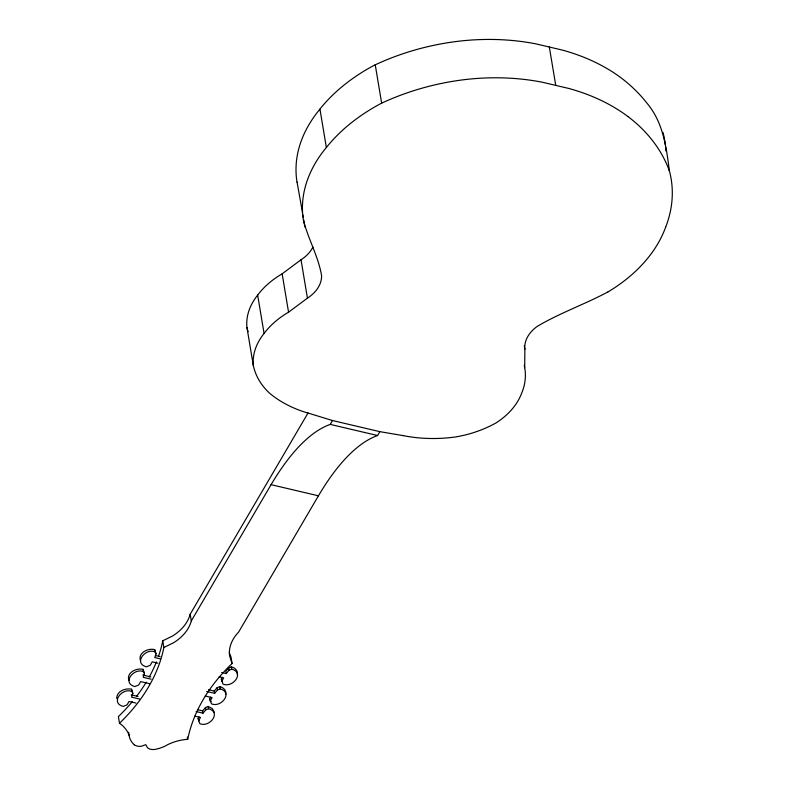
<?xml version="1.0" encoding="UTF-8"?>
<svg xmlns="http://www.w3.org/2000/svg" width="789" height="789" viewBox="0 0 789 789"><rect width="100%" height="100%" fill="white"/><g stroke="black" fill="none" stroke-linecap="round" stroke-linejoin="round"><path stroke-width="1.18" d="M403.564 435.686A118.557 83.979 -9.5 0 0 455.855 436.919A93.684 66.355 -9.5 0 0 496.113 422.884A73.693 52.192 -9.5 0 0 521.361 393.908A83.21 58.938 -9.5 0 0 524.705 367.704L524.863 349.241L524.261 345.641M116.713 698.452C116.585 691.272 125.412 687.801 131.526 689.221L132.858 693.393L131.566 697.141L139.574 699.024M225.782 694.32C226.64 690.513 223.287 687.337 219.796 686.637L217.133 687.673L214.253 691.046L214.638 693.324L206.629 691.44M237.351 674.565C238.209 670.758 234.856 667.583 231.364 666.883L228.702 667.918L225.822 671.281L226.206 673.569L221.63 672.494M128.942 680.512C125.993 672.701 136.635 667.553 143.134 669.388L144.466 673.559L143.184 677.307L151.192 679.181M140.511 660.758C137.562 652.947 148.204 647.799 154.713 649.633L156.044 653.805L154.752 657.543L160.473 658.894M308.085 412.894L190.179 614.236L191.293 620.923A46.433 32.891 -9.5 0 1 173.649 642.719L163.865 647.493A207.034 146.655 -9.5 0 1 119.494 723.247A40.022 28.355 -9.5 0 1 129.149 735.575A27.319 19.35 -9.5 0 0 134.308 744.806M191.293 620.923L271.081 484.683L318.431 495.808A223.603 80.34 -76.8 0 1 348.038 455.904C356.5 447.383 366.155 439.611 377.586 435.528L379.854 431.662L403.564 435.676M271.081 484.673A223.603 80.34 -76.8 0 1 300.688 444.779C309.15 436.258 318.805 428.486 330.236 424.403L332.504 420.537L379.854 431.662M318.431 495.808L238.643 632.058A46.433 32.891 -9.5 0 0 229.589 655.866L232.074 663.529A207.034 146.655 -9.5 0 0 187.723 739.283A40.022 28.355 -9.5 0 0 167.712 744.638A27.319 19.35 -9.5 0 1 154.299 749.501A8.373 5.927 -9.5 0 1 147.464 747.696L145.758 744.678L141.349 746.256A8.373 5.927 -9.5 0 1 134.317 744.796M196.155 711.55L203.02 713.157L205.899 709.794L208.552 708.759C221.867 712.26 209.43 727.922 199.834 723.651L198.088 718.641L199.104 716.915M214.638 693.324L217.517 689.951L220.17 688.915C233.485 692.426 221.048 708.088 211.452 703.818L209.706 698.798L210.722 697.072M226.206 673.569L229.086 670.196L231.739 669.161C245.054 672.672 232.617 688.333 223.021 684.053L221.275 679.043L222.291 677.317M198.473 720.919L200.495 717.467L194.775 716.126M210.091 701.086L212.113 697.634L205.248 696.016M221.66 681.331L223.681 677.879L219.105 676.804M203.02 713.157L202.635 710.879L205.515 707.506L208.178 706.471L212.369 708.591L214.263 712.142M257.658 295.076L264.078 333.441A73.693 52.192 -9.5 0 0 253.358 365.849L246.957 327.484A73.693 52.192 -9.5 0 1 257.687 295.086A83.21 58.938 -9.5 0 1 282.137 273.832L301.023 259.768A37.122 26.293 -9.5 0 0 312.927 247.036M264.098 333.441A83.21 58.938 -9.5 0 1 288.557 312.197L307.444 298.143A37.122 26.293 -9.5 0 0 321.577 275.588C318.342 256.435 308.243 239.126 303.489 220.456M607.846 291.989C584.807 304.268 559.874 312.986 537.348 326.301A37.122 26.293 -9.5 0 0 524.872 349.241M303.44 220.456A151.813 107.541 -9.5 0 1 326.419 147.444A169.842 120.303 -9.5 0 1 381.639 103.142C409.136 90.419 438.714 82.322 468.853 79.156A189.873 134.495 -9.5 0 1 542.388 82.243L569.037 88.516A189.873 134.495 -9.5 0 1 627.955 116.565M158.49 656.349A207.034 146.655 -9.5 0 0 162.741 640.806L172.525 636.023A46.433 32.891 -9.5 0 0 190.149 614.236M156.044 653.805L155.088 651.921C145.492 647.641 133.065 663.302 146.369 666.813L150.206 665.305L152.228 661.853L157.948 663.194M144.466 673.559L143.519 671.676C133.923 667.395 121.496 683.057 134.801 686.568L138.637 685.059L140.659 681.607L149.811 683.757M132.858 693.393L131.901 691.509C122.305 687.229 109.878 702.891 123.183 706.402L127.019 704.902L129.041 701.441L135.905 703.058M627.965 116.555C646.349 130.412 661.478 148.993 669.338 170.779C666.38 146.932 663.026 122.029 646.872 103.073C639.554 93.694 630.973 85.409 621.545 78.19A189.873 134.495 -9.5 0 0 562.616 50.141L535.968 43.888A189.873 134.495 -9.5 0 0 462.433 40.801C432.303 43.957 402.715 52.025 375.239 64.806L381.659 103.172M330.236 424.403L377.586 435.528M155.512 655.531L160.088 656.606M208.533 689.694L214.253 691.046M142.799 675.019L150.807 676.903M198.059 709.804L202.635 710.879M131.181 694.853L138.045 696.47M332.504 420.537L310.402 413.771A118.557 83.979 -9.5 0 1 269.483 393.109A93.684 66.355 -9.5 0 1 253.407 365.84M221.275 679.043L222.182 680.868M209.706 698.798L211.067 701.529M198.088 718.641L198.996 720.456M229.274 652.661L230.96 656.842L232.074 663.529M297.068 182.091L302.483 212.596M549.322 46.975L555.742 85.34M524.29 365.307L524.685 367.704M326.35 147.415L319.93 109.05A169.842 120.303 -9.5 0 1 375.219 64.777M302.887 214.993L303.282 217.389M303.686 219.786L304.889 226.985M301.023 259.768L307.444 298.143M282.146 273.842L288.567 312.207M231.364 666.883L231.739 669.161M228.702 667.918L229.086 670.196M219.796 686.637L220.17 688.915M217.133 687.673L217.517 689.951M208.178 706.471L208.552 708.759M205.515 707.506L205.899 709.794M187.338 737.054L187.713 739.283M162.751 640.806L163.865 647.493M154.713 649.633L155.088 651.921M143.134 669.388L143.519 671.676M131.526 689.221L131.901 691.509M128.607 732.222L129.169 735.565M119.504 723.257L118.389 716.56A207.034 146.655 -9.5 0 0 132.355 701.589M665.63 227.163A151.813 107.541 -9.5 0 1 607.875 292.009M156.429 661.863A207.034 146.655 -9.5 0 1 149.21 677.08M146.3 682.11A207.034 146.655 -9.5 0 1 136.517 696.391M669.378 170.769A169.842 120.303 -9.5 0 1 665.66 227.173M662.957 132.404A169.842 120.303 -9.5 0 1 665.344 145.028M665.571 147.356A169.842 120.303 -9.5 0 1 665.798 150.867M248.091 331.666A93.684 66.355 -9.5 0 1 246.987 327.474M297.019 182.091A151.813 107.541 -9.5 0 1 319.999 109.069"/></g></svg>
